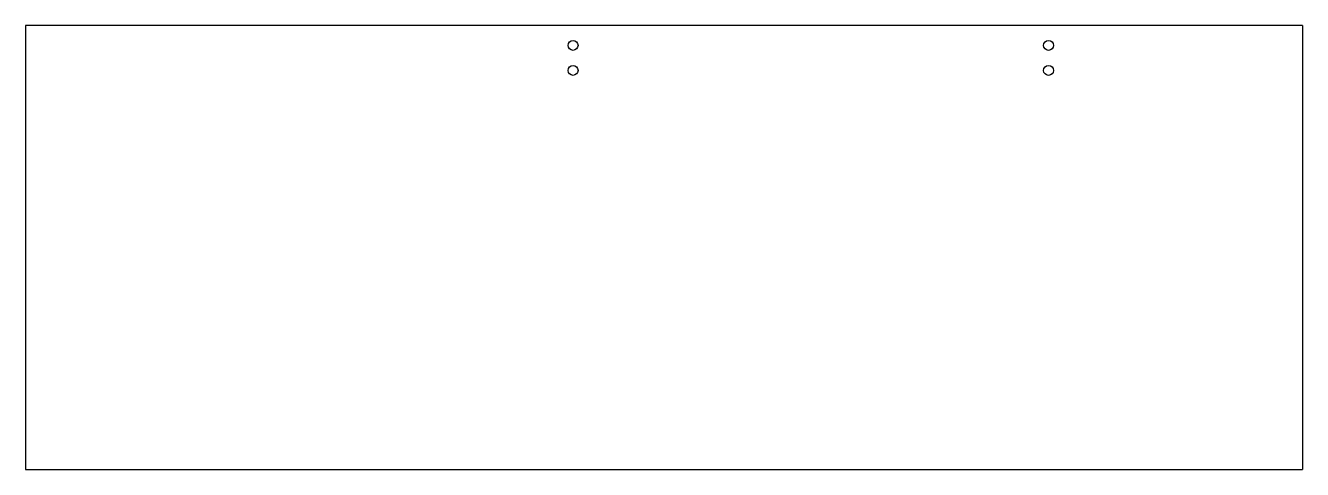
# Model space of a CAD drawing. Extents: x 2 to 132, y -2 to 43.
import ezdxf

# ---------------------------------------------------------------- set-up
doc = ezdxf.new("R2010")
doc.units = 0
doc.header["$MEASUREMENT"] = 0
doc.layers.add('MODELSKETCH_VISIBLE', color=7, linetype='CONTINUOUS')

msp = doc.modelspace()

# ---------------------------------------------------------------- linework, layer by layer
at = {"layer": 'MODELSKETCH_VISIBLE'}
for p, q in [((132.03, 43.01), (2.41, 43.01)), ((2.41, 43.01), (2.41, -1.99)), ((132.03, 43.01), (132.03, -1.99)), ((2.41, -1.99), (132.03, -1.99))]:
    msp.add_line(p, q, dxfattribs=at)
for centre in [(57.99, 41), (57.99, 41), (106.25, 41), (57.99, 38.46), (106.25, 38.46)]:
    msp.add_circle(centre, 0.5, dxfattribs=at)

doc.saveas('drawing.dxf')
